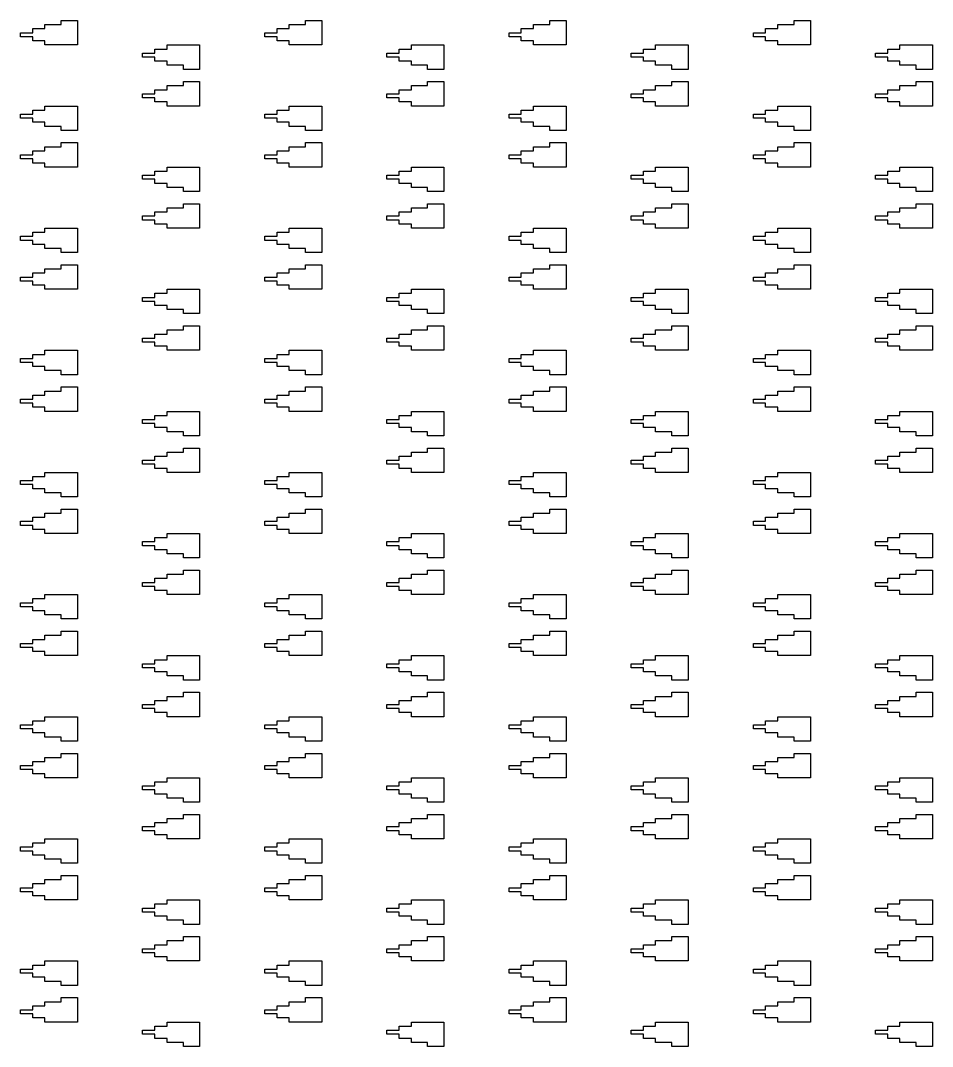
# Model space of a CAD drawing. Extents: x -38350 to 38650, y -35000 to 36000.
# Drawn here: x 70 to 294, y 35495 to 35747 of the extents above; entities that cross this region are included whole.
import ezdxf

# ---------------------------------------------------------------- set-up
doc = ezdxf.new("R2010")
doc.units = 0
doc.header["$MEASUREMENT"] = 0

msp = doc.modelspace()

# ---------------------------------------------------------------- linework, layer by layer
for p, q in [((80, 35746), (80, 35747)), ((80, 35747), (84, 35747)), ((84, 35747), (84, 35741)), ((140, 35746), (140, 35747)), ((140, 35747), (144, 35747)), ((144, 35747), (144, 35741)), ((200, 35746), (200, 35747)), ((200, 35747), (204, 35747)), ((204, 35747), (204, 35741)), ((260, 35746), (260, 35747)), ((260, 35747), (264, 35747)), ((264, 35747), (264, 35741)), ((70, 35743), (70, 35744)), ((70, 35744), (73, 35744)), ((73, 35744), (73, 35745)), ((73, 35745), (76, 35745)), ((76, 35745), (76, 35746)), ((76, 35746), (80, 35746)), ((130, 35743), (130, 35744)), ((130, 35744), (133, 35744)), ((133, 35744), (133, 35745)), ((133, 35745), (136, 35745)), ((136, 35745), (136, 35746)), ((136, 35746), (140, 35746)), ((190, 35743), (190, 35744)), ((190, 35744), (193, 35744)), ((193, 35744), (193, 35745)), ((193, 35745), (196, 35745)), ((196, 35745), (196, 35746)), ((196, 35746), (200, 35746)), ((250, 35743), (250, 35744)), ((250, 35744), (253, 35744)), ((253, 35744), (253, 35745)), ((253, 35745), (256, 35745)), ((256, 35745), (256, 35746)), ((256, 35746), (260, 35746)), ((73, 35743), (70, 35743)), ((73, 35742), (73, 35743)), ((76, 35742), (73, 35742)), ((76, 35741), (76, 35742)), ((133, 35743), (130, 35743)), ((133, 35742), (133, 35743)), ((136, 35742), (133, 35742)), ((136, 35741), (136, 35742)), ((193, 35743), (190, 35743)), ((193, 35742), (193, 35743)), ((196, 35742), (193, 35742)), ((196, 35741), (196, 35742)), ((253, 35743), (250, 35743)), ((253, 35742), (253, 35743)), ((256, 35742), (253, 35742)), ((256, 35741), (256, 35742)), ((84, 35741), (76, 35741)), ((100, 35738), (100, 35739)), ((100, 35739), (103, 35739)), ((103, 35739), (103, 35740)), ((103, 35740), (106, 35740)), ((106, 35740), (106, 35741)), ((106, 35741), (114, 35741)), ((114, 35741), (114, 35735)), ((144, 35741), (136, 35741)), ((160, 35738), (160, 35739)), ((160, 35739), (163, 35739)), ((163, 35739), (163, 35740)), ((163, 35740), (166, 35740)), ((166, 35740), (166, 35741)), ((166, 35741), (174, 35741)), ((174, 35741), (174, 35735)), ((204, 35741), (196, 35741)), ((220, 35738), (220, 35739)), ((220, 35739), (223, 35739)), ((223, 35739), (223, 35740)), ((223, 35740), (226, 35740)), ((226, 35740), (226, 35741)), ((226, 35741), (234, 35741)), ((234, 35741), (234, 35735)), ((264, 35741), (256, 35741)), ((280, 35738), (280, 35739)), ((280, 35739), (283, 35739)), ((283, 35739), (283, 35740)), ((283, 35740), (286, 35740)), ((286, 35740), (286, 35741)), ((286, 35741), (294, 35741)), ((294, 35741), (294, 35735)), ((103, 35738), (100, 35738)), ((103, 35737), (103, 35738)), ((106, 35737), (103, 35737)), ((106, 35736), (106, 35737)), ((163, 35738), (160, 35738)), ((163, 35737), (163, 35738)), ((166, 35737), (163, 35737)), ((166, 35736), (166, 35737)), ((223, 35738), (220, 35738)), ((223, 35737), (223, 35738)), ((226, 35737), (223, 35737)), ((226, 35736), (226, 35737)), ((283, 35738), (280, 35738)), ((283, 35737), (283, 35738)), ((286, 35737), (283, 35737)), ((286, 35736), (286, 35737)), ((110, 35736), (106, 35736)), ((110, 35735), (110, 35736)), ((114, 35735), (110, 35735)), ((170, 35736), (166, 35736)), ((170, 35735), (170, 35736)), ((174, 35735), (170, 35735)), ((230, 35736), (226, 35736)), ((230, 35735), (230, 35736)), ((234, 35735), (230, 35735)), ((290, 35736), (286, 35736)), ((290, 35735), (290, 35736)), ((294, 35735), (290, 35735)), ((110, 35731), (110, 35732)), ((110, 35732), (114, 35732)), ((114, 35732), (114, 35726)), ((170, 35731), (170, 35732)), ((170, 35732), (174, 35732)), ((174, 35732), (174, 35726)), ((230, 35731), (230, 35732)), ((230, 35732), (234, 35732)), ((234, 35732), (234, 35726)), ((290, 35731), (290, 35732)), ((290, 35732), (294, 35732)), ((294, 35732), (294, 35726)), ((100, 35728), (100, 35729)), ((100, 35729), (103, 35729)), ((103, 35729), (103, 35730)), ((103, 35730), (106, 35730)), ((106, 35730), (106, 35731)), ((106, 35731), (110, 35731)), ((160, 35728), (160, 35729)), ((160, 35729), (163, 35729)), ((163, 35729), (163, 35730)), ((163, 35730), (166, 35730)), ((166, 35730), (166, 35731)), ((166, 35731), (170, 35731)), ((220, 35728), (220, 35729)), ((220, 35729), (223, 35729)), ((223, 35729), (223, 35730)), ((223, 35730), (226, 35730)), ((226, 35730), (226, 35731)), ((226, 35731), (230, 35731)), ((280, 35728), (280, 35729)), ((280, 35729), (283, 35729)), ((283, 35729), (283, 35730)), ((283, 35730), (286, 35730)), ((286, 35730), (286, 35731)), ((286, 35731), (290, 35731)), ((103, 35728), (100, 35728)), ((103, 35727), (103, 35728)), ((106, 35727), (103, 35727)), ((106, 35726), (106, 35727)), ((163, 35728), (160, 35728)), ((163, 35727), (163, 35728)), ((166, 35727), (163, 35727)), ((166, 35726), (166, 35727)), ((223, 35728), (220, 35728)), ((223, 35727), (223, 35728)), ((226, 35727), (223, 35727)), ((226, 35726), (226, 35727)), ((283, 35728), (280, 35728)), ((283, 35727), (283, 35728)), ((286, 35727), (283, 35727)), ((286, 35726), (286, 35727)), ((70, 35723), (70, 35724)), ((70, 35724), (73, 35724)), ((73, 35724), (73, 35725)), ((73, 35725), (76, 35725)), ((76, 35725), (76, 35726)), ((76, 35726), (84, 35726)), ((84, 35726), (84, 35720)), ((114, 35726), (106, 35726)), ((130, 35723), (130, 35724)), ((130, 35724), (133, 35724)), ((133, 35724), (133, 35725)), ((133, 35725), (136, 35725)), ((136, 35725), (136, 35726)), ((136, 35726), (144, 35726)), ((144, 35726), (144, 35720)), ((174, 35726), (166, 35726)), ((190, 35723), (190, 35724)), ((190, 35724), (193, 35724)), ((193, 35724), (193, 35725)), ((193, 35725), (196, 35725)), ((196, 35725), (196, 35726)), ((196, 35726), (204, 35726)), ((204, 35726), (204, 35720)), ((234, 35726), (226, 35726)), ((250, 35723), (250, 35724)), ((250, 35724), (253, 35724)), ((253, 35724), (253, 35725)), ((253, 35725), (256, 35725)), ((256, 35725), (256, 35726)), ((256, 35726), (264, 35726)), ((264, 35726), (264, 35720)), ((294, 35726), (286, 35726)), ((73, 35723), (70, 35723)), ((73, 35722), (73, 35723)), ((76, 35722), (73, 35722)), ((76, 35721), (76, 35722)), ((80, 35721), (76, 35721)), ((80, 35720), (80, 35721)), ((133, 35723), (130, 35723)), ((133, 35722), (133, 35723)), ((136, 35722), (133, 35722)), ((136, 35721), (136, 35722)), ((140, 35721), (136, 35721)), ((140, 35720), (140, 35721)), ((193, 35723), (190, 35723)), ((193, 35722), (193, 35723)), ((196, 35722), (193, 35722)), ((196, 35721), (196, 35722)), ((200, 35721), (196, 35721)), ((200, 35720), (200, 35721)), ((253, 35723), (250, 35723)), ((253, 35722), (253, 35723)), ((256, 35722), (253, 35722)), ((256, 35721), (256, 35722)), ((260, 35721), (256, 35721)), ((260, 35720), (260, 35721)), ((84, 35720), (80, 35720)), ((144, 35720), (140, 35720)), ((204, 35720), (200, 35720)), ((264, 35720), (260, 35720)), ((76, 35715), (76, 35716)), ((76, 35716), (80, 35716)), ((80, 35716), (80, 35717)), ((80, 35717), (84, 35717)), ((84, 35717), (84, 35711)), ((136, 35715), (136, 35716)), ((136, 35716), (140, 35716)), ((140, 35716), (140, 35717)), ((140, 35717), (144, 35717)), ((144, 35717), (144, 35711)), ((196, 35715), (196, 35716)), ((196, 35716), (200, 35716)), ((200, 35716), (200, 35717)), ((200, 35717), (204, 35717)), ((204, 35717), (204, 35711)), ((256, 35715), (256, 35716)), ((256, 35716), (260, 35716)), ((260, 35716), (260, 35717)), ((260, 35717), (264, 35717)), ((264, 35717), (264, 35711)), ((70, 35713), (70, 35714)), ((70, 35714), (73, 35714)), ((73, 35714), (73, 35715)), ((73, 35715), (76, 35715)), ((130, 35713), (130, 35714)), ((130, 35714), (133, 35714)), ((133, 35714), (133, 35715)), ((133, 35715), (136, 35715)), ((190, 35713), (190, 35714)), ((190, 35714), (193, 35714)), ((193, 35714), (193, 35715)), ((193, 35715), (196, 35715)), ((250, 35713), (250, 35714)), ((250, 35714), (253, 35714)), ((253, 35714), (253, 35715)), ((253, 35715), (256, 35715)), ((73, 35713), (70, 35713)), ((73, 35712), (73, 35713)), ((76, 35712), (73, 35712)), ((76, 35711), (76, 35712)), ((84, 35711), (76, 35711)), ((106, 35710), (106, 35711)), ((106, 35711), (114, 35711)), ((114, 35711), (114, 35705)), ((133, 35713), (130, 35713)), ((133, 35712), (133, 35713)), ((136, 35712), (133, 35712)), ((136, 35711), (136, 35712)), ((144, 35711), (136, 35711)), ((166, 35710), (166, 35711)), ((166, 35711), (174, 35711)), ((174, 35711), (174, 35705)), ((193, 35713), (190, 35713)), ((193, 35712), (193, 35713)), ((196, 35712), (193, 35712)), ((196, 35711), (196, 35712)), ((204, 35711), (196, 35711)), ((226, 35710), (226, 35711)), ((226, 35711), (234, 35711)), ((234, 35711), (234, 35705)), ((253, 35713), (250, 35713)), ((253, 35712), (253, 35713)), ((256, 35712), (253, 35712)), ((256, 35711), (256, 35712)), ((264, 35711), (256, 35711)), ((286, 35710), (286, 35711)), ((286, 35711), (294, 35711)), ((294, 35711), (294, 35705)), ((100, 35708), (100, 35709)), ((100, 35709), (103, 35709)), ((103, 35709), (103, 35710)), ((103, 35710), (106, 35710)), ((160, 35708), (160, 35709)), ((160, 35709), (163, 35709)), ((163, 35709), (163, 35710)), ((163, 35710), (166, 35710)), ((220, 35708), (220, 35709)), ((220, 35709), (223, 35709)), ((223, 35709), (223, 35710)), ((223, 35710), (226, 35710)), ((280, 35708), (280, 35709)), ((280, 35709), (283, 35709)), ((283, 35709), (283, 35710)), ((283, 35710), (286, 35710)), ((103, 35708), (100, 35708)), ((103, 35707), (103, 35708)), ((106, 35707), (103, 35707)), ((106, 35706), (106, 35707)), ((110, 35706), (106, 35706)), ((110, 35705), (110, 35706)), ((163, 35708), (160, 35708)), ((163, 35707), (163, 35708)), ((166, 35707), (163, 35707)), ((166, 35706), (166, 35707)), ((170, 35706), (166, 35706)), ((170, 35705), (170, 35706)), ((223, 35708), (220, 35708)), ((223, 35707), (223, 35708)), ((226, 35707), (223, 35707)), ((226, 35706), (226, 35707)), ((230, 35706), (226, 35706)), ((230, 35705), (230, 35706)), ((283, 35708), (280, 35708)), ((283, 35707), (283, 35708)), ((286, 35707), (283, 35707)), ((286, 35706), (286, 35707)), ((290, 35706), (286, 35706)), ((290, 35705), (290, 35706)), ((114, 35705), (110, 35705)), ((174, 35705), (170, 35705)), ((234, 35705), (230, 35705)), ((294, 35705), (290, 35705)), ((106, 35700), (106, 35701)), ((106, 35701), (110, 35701)), ((110, 35701), (110, 35702)), ((110, 35702), (114, 35702)), ((114, 35702), (114, 35696)), ((166, 35700), (166, 35701)), ((166, 35701), (170, 35701)), ((170, 35701), (170, 35702)), ((170, 35702), (174, 35702)), ((174, 35702), (174, 35696)), ((226, 35700), (226, 35701)), ((226, 35701), (230, 35701)), ((230, 35701), (230, 35702)), ((230, 35702), (234, 35702)), ((234, 35702), (234, 35696)), ((286, 35700), (286, 35701)), ((286, 35701), (290, 35701)), ((290, 35701), (290, 35702)), ((290, 35702), (294, 35702)), ((294, 35702), (294, 35696)), ((100, 35698), (100, 35699)), ((100, 35699), (103, 35699)), ((103, 35699), (103, 35700)), ((103, 35700), (106, 35700)), ((160, 35698), (160, 35699)), ((160, 35699), (163, 35699)), ((163, 35699), (163, 35700)), ((163, 35700), (166, 35700)), ((220, 35698), (220, 35699)), ((220, 35699), (223, 35699)), ((223, 35699), (223, 35700)), ((223, 35700), (226, 35700)), ((280, 35698), (280, 35699)), ((280, 35699), (283, 35699)), ((283, 35699), (283, 35700)), ((283, 35700), (286, 35700)), ((76, 35695), (76, 35696)), ((76, 35696), (84, 35696)), ((84, 35696), (84, 35690)), ((103, 35698), (100, 35698)), ((103, 35697), (103, 35698)), ((106, 35697), (103, 35697)), ((106, 35696), (106, 35697)), ((114, 35696), (106, 35696)), ((136, 35695), (136, 35696)), ((136, 35696), (144, 35696)), ((144, 35696), (144, 35690)), ((163, 35698), (160, 35698)), ((163, 35697), (163, 35698)), ((166, 35697), (163, 35697)), ((166, 35696), (166, 35697)), ((174, 35696), (166, 35696)), ((196, 35695), (196, 35696)), ((196, 35696), (204, 35696)), ((204, 35696), (204, 35690)), ((223, 35698), (220, 35698)), ((223, 35697), (223, 35698)), ((226, 35697), (223, 35697)), ((226, 35696), (226, 35697)), ((234, 35696), (226, 35696)), ((256, 35695), (256, 35696)), ((256, 35696), (264, 35696)), ((264, 35696), (264, 35690)), ((283, 35698), (280, 35698)), ((283, 35697), (283, 35698)), ((286, 35697), (283, 35697)), ((286, 35696), (286, 35697)), ((294, 35696), (286, 35696)), ((70, 35693), (70, 35694)), ((70, 35694), (73, 35694)), ((73, 35694), (73, 35695)), ((73, 35695), (76, 35695)), ((130, 35693), (130, 35694)), ((130, 35694), (133, 35694)), ((133, 35694), (133, 35695)), ((133, 35695), (136, 35695)), ((190, 35693), (190, 35694)), ((190, 35694), (193, 35694)), ((193, 35694), (193, 35695)), ((193, 35695), (196, 35695)), ((250, 35693), (250, 35694)), ((250, 35694), (253, 35694)), ((253, 35694), (253, 35695)), ((253, 35695), (256, 35695)), ((73, 35693), (70, 35693)), ((73, 35692), (73, 35693)), ((76, 35692), (73, 35692)), ((76, 35691), (76, 35692)), ((80, 35691), (76, 35691)), ((80, 35690), (80, 35691)), ((133, 35693), (130, 35693)), ((133, 35692), (133, 35693)), ((136, 35692), (133, 35692)), ((136, 35691), (136, 35692)), ((140, 35691), (136, 35691)), ((140, 35690), (140, 35691)), ((193, 35693), (190, 35693)), ((193, 35692), (193, 35693)), ((196, 35692), (193, 35692)), ((196, 35691), (196, 35692)), ((200, 35691), (196, 35691)), ((200, 35690), (200, 35691)), ((253, 35693), (250, 35693)), ((253, 35692), (253, 35693)), ((256, 35692), (253, 35692)), ((256, 35691), (256, 35692)), ((260, 35691), (256, 35691)), ((260, 35690), (260, 35691)), ((84, 35690), (80, 35690)), ((144, 35690), (140, 35690)), ((204, 35690), (200, 35690)), ((264, 35690), (260, 35690)), ((76, 35685), (76, 35686)), ((76, 35686), (80, 35686)), ((80, 35686), (80, 35687)), ((80, 35687), (84, 35687)), ((84, 35687), (84, 35681)), ((136, 35685), (136, 35686)), ((136, 35686), (140, 35686)), ((140, 35686), (140, 35687)), ((140, 35687), (144, 35687)), ((144, 35687), (144, 35681)), ((196, 35685), (196, 35686)), ((196, 35686), (200, 35686)), ((200, 35686), (200, 35687)), ((200, 35687), (204, 35687)), ((204, 35687), (204, 35681)), ((256, 35685), (256, 35686)), ((256, 35686), (260, 35686)), ((260, 35686), (260, 35687)), ((260, 35687), (264, 35687)), ((264, 35687), (264, 35681)), ((70, 35683), (70, 35684)), ((70, 35684), (73, 35684)), ((73, 35684), (73, 35685)), ((73, 35685), (76, 35685)), ((130, 35683), (130, 35684)), ((130, 35684), (133, 35684)), ((133, 35684), (133, 35685)), ((133, 35685), (136, 35685)), ((190, 35683), (190, 35684)), ((190, 35684), (193, 35684)), ((193, 35684), (193, 35685)), ((193, 35685), (196, 35685)), ((250, 35683), (250, 35684)), ((250, 35684), (253, 35684)), ((253, 35684), (253, 35685)), ((253, 35685), (256, 35685)), ((73, 35683), (70, 35683)), ((73, 35682), (73, 35683)), ((76, 35682), (73, 35682)), ((76, 35681), (76, 35682)), ((84, 35681), (76, 35681)), ((106, 35680), (106, 35681)), ((106, 35681), (114, 35681)), ((114, 35681), (114, 35675)), ((133, 35683), (130, 35683)), ((133, 35682), (133, 35683)), ((136, 35682), (133, 35682)), ((136, 35681), (136, 35682)), ((144, 35681), (136, 35681)), ((166, 35680), (166, 35681)), ((166, 35681), (174, 35681)), ((174, 35681), (174, 35675)), ((193, 35683), (190, 35683)), ((193, 35682), (193, 35683)), ((196, 35682), (193, 35682)), ((196, 35681), (196, 35682)), ((204, 35681), (196, 35681)), ((226, 35680), (226, 35681)), ((226, 35681), (234, 35681)), ((234, 35681), (234, 35675)), ((253, 35683), (250, 35683)), ((253, 35682), (253, 35683)), ((256, 35682), (253, 35682)), ((256, 35681), (256, 35682)), ((264, 35681), (256, 35681)), ((286, 35680), (286, 35681)), ((286, 35681), (294, 35681)), ((294, 35681), (294, 35675)), ((100, 35678), (100, 35679)), ((100, 35679), (103, 35679)), ((103, 35679), (103, 35680)), ((103, 35680), (106, 35680)), ((160, 35678), (160, 35679)), ((160, 35679), (163, 35679)), ((163, 35679), (163, 35680)), ((163, 35680), (166, 35680)), ((220, 35678), (220, 35679)), ((220, 35679), (223, 35679)), ((223, 35679), (223, 35680)), ((223, 35680), (226, 35680)), ((280, 35678), (280, 35679)), ((280, 35679), (283, 35679)), ((283, 35679), (283, 35680)), ((283, 35680), (286, 35680)), ((103, 35678), (100, 35678)), ((103, 35677), (103, 35678)), ((106, 35677), (103, 35677)), ((106, 35676), (106, 35677)), ((110, 35676), (106, 35676)), ((110, 35675), (110, 35676)), ((163, 35678), (160, 35678)), ((163, 35677), (163, 35678)), ((166, 35677), (163, 35677)), ((166, 35676), (166, 35677)), ((170, 35676), (166, 35676)), ((170, 35675), (170, 35676)), ((223, 35678), (220, 35678)), ((223, 35677), (223, 35678)), ((226, 35677), (223, 35677)), ((226, 35676), (226, 35677)), ((230, 35676), (226, 35676)), ((230, 35675), (230, 35676)), ((283, 35678), (280, 35678)), ((283, 35677), (283, 35678)), ((286, 35677), (283, 35677)), ((286, 35676), (286, 35677)), ((290, 35676), (286, 35676)), ((290, 35675), (290, 35676)), ((114, 35675), (110, 35675)), ((174, 35675), (170, 35675)), ((234, 35675), (230, 35675)), ((294, 35675), (290, 35675)), ((106, 35670), (106, 35671)), ((106, 35671), (110, 35671)), ((110, 35671), (110, 35672)), ((110, 35672), (114, 35672)), ((114, 35672), (114, 35666)), ((166, 35670), (166, 35671)), ((166, 35671), (170, 35671)), ((170, 35671), (170, 35672)), ((170, 35672), (174, 35672)), ((174, 35672), (174, 35666)), ((226, 35670), (226, 35671)), ((226, 35671), (230, 35671)), ((230, 35671), (230, 35672)), ((230, 35672), (234, 35672)), ((234, 35672), (234, 35666)), ((286, 35670), (286, 35671)), ((286, 35671), (290, 35671)), ((290, 35671), (290, 35672)), ((290, 35672), (294, 35672)), ((294, 35672), (294, 35666)), ((100, 35668), (100, 35669)), ((100, 35669), (103, 35669)), ((103, 35669), (103, 35670)), ((103, 35670), (106, 35670)), ((160, 35668), (160, 35669)), ((160, 35669), (163, 35669)), ((163, 35669), (163, 35670)), ((163, 35670), (166, 35670)), ((220, 35668), (220, 35669)), ((220, 35669), (223, 35669)), ((223, 35669), (223, 35670)), ((223, 35670), (226, 35670)), ((280, 35668), (280, 35669)), ((280, 35669), (283, 35669)), ((283, 35669), (283, 35670)), ((283, 35670), (286, 35670)), ((76, 35665), (76, 35666)), ((76, 35666), (84, 35666)), ((84, 35666), (84, 35660)), ((103, 35668), (100, 35668)), ((103, 35667), (103, 35668)), ((106, 35667), (103, 35667)), ((106, 35666), (106, 35667)), ((114, 35666), (106, 35666)), ((136, 35665), (136, 35666)), ((136, 35666), (144, 35666)), ((144, 35666), (144, 35660)), ((163, 35668), (160, 35668)), ((163, 35667), (163, 35668)), ((166, 35667), (163, 35667)), ((166, 35666), (166, 35667)), ((174, 35666), (166, 35666)), ((196, 35665), (196, 35666)), ((196, 35666), (204, 35666)), ((204, 35666), (204, 35660)), ((223, 35668), (220, 35668)), ((223, 35667), (223, 35668)), ((226, 35667), (223, 35667)), ((226, 35666), (226, 35667)), ((234, 35666), (226, 35666)), ((256, 35665), (256, 35666)), ((256, 35666), (264, 35666)), ((264, 35666), (264, 35660)), ((283, 35668), (280, 35668)), ((283, 35667), (283, 35668)), ((286, 35667), (283, 35667)), ((286, 35666), (286, 35667)), ((294, 35666), (286, 35666)), ((70, 35663), (70, 35664)), ((70, 35664), (73, 35664)), ((73, 35664), (73, 35665)), ((73, 35665), (76, 35665)), ((130, 35663), (130, 35664)), ((130, 35664), (133, 35664)), ((133, 35664), (133, 35665)), ((133, 35665), (136, 35665)), ((190, 35663), (190, 35664)), ((190, 35664), (193, 35664)), ((193, 35664), (193, 35665)), ((193, 35665), (196, 35665)), ((250, 35663), (250, 35664)), ((250, 35664), (253, 35664)), ((253, 35664), (253, 35665)), ((253, 35665), (256, 35665)), ((73, 35663), (70, 35663)), ((73, 35662), (73, 35663)), ((76, 35662), (73, 35662)), ((76, 35661), (76, 35662)), ((80, 35661), (76, 35661)), ((80, 35660), (80, 35661)), ((133, 35663), (130, 35663)), ((133, 35662), (133, 35663)), ((136, 35662), (133, 35662)), ((136, 35661), (136, 35662)), ((140, 35661), (136, 35661)), ((140, 35660), (140, 35661)), ((193, 35663), (190, 35663)), ((193, 35662), (193, 35663)), ((196, 35662), (193, 35662)), ((196, 35661), (196, 35662)), ((200, 35661), (196, 35661)), ((200, 35660), (200, 35661)), ((253, 35663), (250, 35663)), ((253, 35662), (253, 35663)), ((256, 35662), (253, 35662)), ((256, 35661), (256, 35662)), ((260, 35661), (256, 35661)), ((260, 35660), (260, 35661)), ((84, 35660), (80, 35660)), ((144, 35660), (140, 35660)), ((204, 35660), (200, 35660)), ((264, 35660), (260, 35660)), ((76, 35655), (76, 35656)), ((76, 35656), (80, 35656)), ((80, 35656), (80, 35657)), ((80, 35657), (84, 35657)), ((84, 35657), (84, 35651)), ((136, 35655), (136, 35656)), ((136, 35656), (140, 35656)), ((140, 35656), (140, 35657)), ((140, 35657), (144, 35657)), ((144, 35657), (144, 35651)), ((196, 35655), (196, 35656)), ((196, 35656), (200, 35656)), ((200, 35656), (200, 35657)), ((200, 35657), (204, 35657)), ((204, 35657), (204, 35651)), ((256, 35655), (256, 35656)), ((256, 35656), (260, 35656)), ((260, 35656), (260, 35657)), ((260, 35657), (264, 35657)), ((264, 35657), (264, 35651)), ((70, 35653), (70, 35654)), ((70, 35654), (73, 35654)), ((73, 35653), (70, 35653)), ((73, 35654), (73, 35655)), ((73, 35655), (76, 35655)), ((73, 35652), (73, 35653)), ((130, 35653), (130, 35654)), ((130, 35654), (133, 35654)), ((133, 35653), (130, 35653)), ((133, 35654), (133, 35655)), ((133, 35655), (136, 35655)), ((133, 35652), (133, 35653)), ((190, 35653), (190, 35654)), ((190, 35654), (193, 35654)), ((193, 35653), (190, 35653)), ((193, 35654), (193, 35655)), ((193, 35655), (196, 35655)), ((193, 35652), (193, 35653)), ((250, 35653), (250, 35654)), ((250, 35654), (253, 35654)), ((253, 35653), (250, 35653)), ((253, 35654), (253, 35655)), ((253, 35655), (256, 35655)), ((253, 35652), (253, 35653)), ((76, 35652), (73, 35652)), ((76, 35651), (76, 35652)), ((84, 35651), (76, 35651)), ((106, 35650), (106, 35651)), ((106, 35651), (114, 35651)), ((114, 35651), (114, 35645)), ((136, 35652), (133, 35652)), ((136, 35651), (136, 35652)), ((144, 35651), (136, 35651)), ((166, 35650), (166, 35651)), ((166, 35651), (174, 35651)), ((174, 35651), (174, 35645)), ((196, 35652), (193, 35652)), ((196, 35651), (196, 35652)), ((204, 35651), (196, 35651)), ((226, 35650), (226, 35651)), ((226, 35651), (234, 35651)), ((234, 35651), (234, 35645)), ((256, 35652), (253, 35652)), ((256, 35651), (256, 35652)), ((264, 35651), (256, 35651)), ((286, 35650), (286, 35651)), ((286, 35651), (294, 35651)), ((294, 35651), (294, 35645)), ((100, 35648), (100, 35649)), ((100, 35649), (103, 35649)), ((103, 35648), (100, 35648)), ((103, 35649), (103, 35650)), ((103, 35650), (106, 35650)), ((103, 35647), (103, 35648)), ((160, 35648), (160, 35649)), ((160, 35649), (163, 35649)), ((163, 35648), (160, 35648)), ((163, 35649), (163, 35650)), ((163, 35650), (166, 35650)), ((163, 35647), (163, 35648)), ((220, 35648), (220, 35649)), ((220, 35649), (223, 35649)), ((223, 35648), (220, 35648)), ((223, 35649), (223, 35650)), ((223, 35650), (226, 35650)), ((223, 35647), (223, 35648)), ((280, 35648), (280, 35649)), ((280, 35649), (283, 35649)), ((283, 35648), (280, 35648)), ((283, 35649), (283, 35650)), ((283, 35650), (286, 35650)), ((283, 35647), (283, 35648)), ((106, 35647), (103, 35647)), ((106, 35646), (106, 35647)), ((110, 35646), (106, 35646)), ((110, 35645), (110, 35646)), ((166, 35647), (163, 35647)), ((166, 35646), (166, 35647)), ((170, 35646), (166, 35646)), ((170, 35645), (170, 35646)), ((226, 35647), (223, 35647)), ((226, 35646), (226, 35647)), ((230, 35646), (226, 35646)), ((230, 35645), (230, 35646)), ((286, 35647), (283, 35647)), ((286, 35646), (286, 35647)), ((290, 35646), (286, 35646)), ((290, 35645), (290, 35646)), ((114, 35645), (110, 35645)), ((174, 35645), (170, 35645)), ((234, 35645), (230, 35645)), ((294, 35645), (290, 35645)), ((106, 35640), (106, 35641)), ((106, 35641), (110, 35641)), ((110, 35641), (110, 35642)), ((110, 35642), (114, 35642)), ((114, 35642), (114, 35636)), ((166, 35640), (166, 35641)), ((166, 35641), (170, 35641)), ((170, 35641), (170, 35642)), ((170, 35642), (174, 35642)), ((174, 35642), (174, 35636)), ((226, 35640), (226, 35641)), ((226, 35641), (230, 35641)), ((230, 35641), (230, 35642)), ((230, 35642), (234, 35642)), ((234, 35642), (234, 35636)), ((286, 35640), (286, 35641)), ((286, 35641), (290, 35641)), ((290, 35641), (290, 35642)), ((290, 35642), (294, 35642)), ((294, 35642), (294, 35636)), ((100, 35638), (100, 35639)), ((100, 35639), (103, 35639)), ((103, 35638), (100, 35638)), ((103, 35639), (103, 35640)), ((103, 35640), (106, 35640)), ((103, 35637), (103, 35638)), ((160, 35638), (160, 35639)), ((160, 35639), (163, 35639)), ((163, 35638), (160, 35638)), ((163, 35639), (163, 35640)), ((163, 35640), (166, 35640)), ((163, 35637), (163, 35638)), ((220, 35638), (220, 35639)), ((220, 35639), (223, 35639)), ((223, 35638), (220, 35638)), ((223, 35639), (223, 35640)), ((223, 35640), (226, 35640)), ((223, 35637), (223, 35638)), ((280, 35638), (280, 35639)), ((280, 35639), (283, 35639)), ((283, 35638), (280, 35638)), ((283, 35639), (283, 35640)), ((283, 35640), (286, 35640)), ((283, 35637), (283, 35638)), ((76, 35635), (76, 35636)), ((76, 35636), (84, 35636)), ((84, 35636), (84, 35630)), ((106, 35637), (103, 35637)), ((106, 35636), (106, 35637)), ((114, 35636), (106, 35636)), ((136, 35635), (136, 35636)), ((136, 35636), (144, 35636)), ((144, 35636), (144, 35630)), ((166, 35637), (163, 35637)), ((166, 35636), (166, 35637)), ((174, 35636), (166, 35636)), ((196, 35635), (196, 35636)), ((196, 35636), (204, 35636)), ((204, 35636), (204, 35630)), ((226, 35637), (223, 35637)), ((226, 35636), (226, 35637)), ((234, 35636), (226, 35636)), ((256, 35635), (256, 35636)), ((256, 35636), (264, 35636)), ((264, 35636), (264, 35630)), ((286, 35637), (283, 35637)), ((286, 35636), (286, 35637)), ((294, 35636), (286, 35636)), ((70, 35633), (70, 35634)), ((70, 35634), (73, 35634)), ((73, 35633), (70, 35633)), ((73, 35634), (73, 35635)), ((73, 35635), (76, 35635)), ((73, 35632), (73, 35633)), ((130, 35633), (130, 35634)), ((130, 35634), (133, 35634)), ((133, 35633), (130, 35633)), ((133, 35634), (133, 35635)), ((133, 35635), (136, 35635)), ((133, 35632), (133, 35633)), ((190, 35633), (190, 35634)), ((190, 35634), (193, 35634)), ((193, 35633), (190, 35633)), ((193, 35634), (193, 35635)), ((193, 35635), (196, 35635)), ((193, 35632), (193, 35633)), ((250, 35633), (250, 35634)), ((250, 35634), (253, 35634)), ((253, 35633), (250, 35633)), ((253, 35634), (253, 35635)), ((253, 35635), (256, 35635)), ((253, 35632), (253, 35633)), ((76, 35632), (73, 35632)), ((76, 35631), (76, 35632)), ((80, 35631), (76, 35631)), ((80, 35630), (80, 35631)), ((136, 35632), (133, 35632)), ((136, 35631), (136, 35632)), ((140, 35631), (136, 35631)), ((140, 35630), (140, 35631)), ((196, 35632), (193, 35632)), ((196, 35631), (196, 35632)), ((200, 35631), (196, 35631)), ((200, 35630), (200, 35631)), ((256, 35632), (253, 35632)), ((256, 35631), (256, 35632)), ((260, 35631), (256, 35631)), ((260, 35630), (260, 35631)), ((84, 35630), (80, 35630)), ((144, 35630), (140, 35630)), ((204, 35630), (200, 35630)), ((264, 35630), (260, 35630)), ((76, 35625), (76, 35626)), ((76, 35626), (80, 35626)), ((80, 35626), (80, 35627)), ((80, 35627), (84, 35627)), ((84, 35627), (84, 35621)), ((136, 35625), (136, 35626)), ((136, 35626), (140, 35626)), ((140, 35626), (140, 35627)), ((140, 35627), (144, 35627)), ((144, 35627), (144, 35621)), ((196, 35625), (196, 35626)), ((196, 35626), (200, 35626)), ((200, 35626), (200, 35627)), ((200, 35627), (204, 35627)), ((204, 35627), (204, 35621)), ((256, 35625), (256, 35626)), ((256, 35626), (260, 35626)), ((260, 35626), (260, 35627)), ((260, 35627), (264, 35627)), ((264, 35627), (264, 35621)), ((70, 35623), (70, 35624)), ((70, 35624), (73, 35624)), ((73, 35623), (70, 35623)), ((73, 35624), (73, 35625)), ((73, 35625), (76, 35625)), ((73, 35622), (73, 35623)), ((130, 35623), (130, 35624)), ((130, 35624), (133, 35624)), ((133, 35623), (130, 35623)), ((133, 35624), (133, 35625)), ((133, 35625), (136, 35625)), ((133, 35622), (133, 35623)), ((190, 35623), (190, 35624)), ((190, 35624), (193, 35624)), ((193, 35623), (190, 35623)), ((193, 35624), (193, 35625)), ((193, 35625), (196, 35625)), ((193, 35622), (193, 35623)), ((250, 35623), (250, 35624)), ((250, 35624), (253, 35624)), ((253, 35623), (250, 35623)), ((253, 35624), (253, 35625)), ((253, 35625), (256, 35625)), ((253, 35622), (253, 35623)), ((76, 35622), (73, 35622)), ((76, 35621), (76, 35622)), ((84, 35621), (76, 35621)), ((106, 35620), (106, 35621)), ((106, 35621), (114, 35621)), ((114, 35621), (114, 35615)), ((136, 35622), (133, 35622)), ((136, 35621), (136, 35622)), ((144, 35621), (136, 35621)), ((166, 35620), (166, 35621)), ((166, 35621), (174, 35621)), ((174, 35621), (174, 35615)), ((196, 35622), (193, 35622)), ((196, 35621), (196, 35622)), ((204, 35621), (196, 35621)), ((226, 35620), (226, 35621)), ((226, 35621), (234, 35621)), ((234, 35621), (234, 35615)), ((256, 35622), (253, 35622)), ((256, 35621), (256, 35622)), ((264, 35621), (256, 35621)), ((286, 35620), (286, 35621)), ((286, 35621), (294, 35621)), ((294, 35621), (294, 35615)), ((100, 35618), (100, 35619)), ((100, 35619), (103, 35619)), ((103, 35618), (100, 35618)), ((103, 35619), (103, 35620)), ((103, 35620), (106, 35620)), ((103, 35617), (103, 35618)), ((160, 35618), (160, 35619)), ((160, 35619), (163, 35619)), ((163, 35618), (160, 35618)), ((163, 35619), (163, 35620)), ((163, 35620), (166, 35620)), ((163, 35617), (163, 35618)), ((220, 35618), (220, 35619)), ((220, 35619), (223, 35619)), ((223, 35618), (220, 35618)), ((223, 35619), (223, 35620)), ((223, 35620), (226, 35620)), ((223, 35617), (223, 35618)), ((280, 35618), (280, 35619)), ((280, 35619), (283, 35619)), ((283, 35618), (280, 35618)), ((283, 35619), (283, 35620)), ((283, 35620), (286, 35620)), ((283, 35617), (283, 35618)), ((106, 35617), (103, 35617)), ((106, 35616), (106, 35617)), ((110, 35616), (106, 35616)), ((110, 35615), (110, 35616)), ((166, 35617), (163, 35617)), ((166, 35616), (166, 35617)), ((170, 35616), (166, 35616)), ((170, 35615), (170, 35616)), ((226, 35617), (223, 35617)), ((226, 35616), (226, 35617)), ((230, 35616), (226, 35616)), ((230, 35615), (230, 35616)), ((286, 35617), (283, 35617)), ((286, 35616), (286, 35617)), ((290, 35616), (286, 35616)), ((290, 35615), (290, 35616)), ((114, 35615), (110, 35615)), ((174, 35615), (170, 35615)), ((234, 35615), (230, 35615)), ((294, 35615), (290, 35615)), ((106, 35610), (106, 35611)), ((106, 35611), (110, 35611)), ((110, 35611), (110, 35612)), ((110, 35612), (114, 35612)), ((114, 35612), (114, 35606)), ((166, 35610), (166, 35611)), ((166, 35611), (170, 35611)), ((170, 35611), (170, 35612)), ((170, 35612), (174, 35612)), ((174, 35612), (174, 35606)), ((226, 35610), (226, 35611)), ((226, 35611), (230, 35611)), ((230, 35611), (230, 35612)), ((230, 35612), (234, 35612)), ((234, 35612), (234, 35606)), ((286, 35610), (286, 35611)), ((286, 35611), (290, 35611)), ((290, 35611), (290, 35612)), ((290, 35612), (294, 35612)), ((294, 35612), (294, 35606)), ((100, 35608), (100, 35609)), ((100, 35609), (103, 35609)), ((103, 35608), (100, 35608)), ((103, 35609), (103, 35610)), ((103, 35610), (106, 35610)), ((103, 35607), (103, 35608)), ((160, 35608), (160, 35609)), ((160, 35609), (163, 35609)), ((163, 35608), (160, 35608)), ((163, 35609), (163, 35610)), ((163, 35610), (166, 35610)), ((163, 35607), (163, 35608)), ((220, 35608), (220, 35609)), ((220, 35609), (223, 35609)), ((223, 35608), (220, 35608)), ((223, 35609), (223, 35610)), ((223, 35610), (226, 35610)), ((223, 35607), (223, 35608)), ((280, 35608), (280, 35609)), ((280, 35609), (283, 35609)), ((283, 35608), (280, 35608)), ((283, 35609), (283, 35610)), ((283, 35610), (286, 35610)), ((283, 35607), (283, 35608)), ((76, 35605), (76, 35606)), ((76, 35606), (84, 35606)), ((84, 35606), (84, 35600)), ((106, 35607), (103, 35607)), ((106, 35606), (106, 35607)), ((114, 35606), (106, 35606)), ((136, 35605), (136, 35606)), ((136, 35606), (144, 35606)), ((144, 35606), (144, 35600)), ((166, 35607), (163, 35607)), ((166, 35606), (166, 35607)), ((174, 35606), (166, 35606)), ((196, 35605), (196, 35606)), ((196, 35606), (204, 35606)), ((204, 35606), (204, 35600)), ((226, 35607), (223, 35607)), ((226, 35606), (226, 35607)), ((234, 35606), (226, 35606)), ((256, 35605), (256, 35606)), ((256, 35606), (264, 35606)), ((264, 35606), (264, 35600)), ((286, 35607), (283, 35607)), ((286, 35606), (286, 35607)), ((294, 35606), (286, 35606)), ((70, 35603), (70, 35604)), ((70, 35604), (73, 35604)), ((73, 35603), (70, 35603)), ((73, 35604), (73, 35605)), ((73, 35605), (76, 35605)), ((73, 35602), (73, 35603)), ((130, 35603), (130, 35604)), ((130, 35604), (133, 35604)), ((133, 35603), (130, 35603)), ((133, 35604), (133, 35605)), ((133, 35605), (136, 35605)), ((133, 35602), (133, 35603)), ((190, 35603), (190, 35604)), ((190, 35604), (193, 35604)), ((193, 35603), (190, 35603)), ((193, 35604), (193, 35605)), ((193, 35605), (196, 35605)), ((193, 35602), (193, 35603)), ((250, 35603), (250, 35604)), ((250, 35604), (253, 35604)), ((253, 35603), (250, 35603)), ((253, 35604), (253, 35605)), ((253, 35605), (256, 35605)), ((253, 35602), (253, 35603)), ((76, 35602), (73, 35602)), ((76, 35601), (76, 35602)), ((80, 35601), (76, 35601)), ((80, 35600), (80, 35601)), ((136, 35602), (133, 35602)), ((136, 35601), (136, 35602)), ((140, 35601), (136, 35601)), ((140, 35600), (140, 35601)), ((196, 35602), (193, 35602)), ((196, 35601), (196, 35602)), ((200, 35601), (196, 35601)), ((200, 35600), (200, 35601)), ((256, 35602), (253, 35602)), ((256, 35601), (256, 35602)), ((260, 35601), (256, 35601)), ((260, 35600), (260, 35601)), ((84, 35600), (80, 35600)), ((144, 35600), (140, 35600)), ((204, 35600), (200, 35600)), ((264, 35600), (260, 35600)), ((73, 35594), (73, 35595)), ((73, 35595), (76, 35595)), ((76, 35595), (76, 35596)), ((76, 35596), (80, 35596)), ((80, 35596), (80, 35597)), ((80, 35597), (84, 35597)), ((84, 35597), (84, 35591)), ((133, 35594), (133, 35595)), ((133, 35595), (136, 35595)), ((136, 35595), (136, 35596)), ((136, 35596), (140, 35596)), ((140, 35596), (140, 35597)), ((140, 35597), (144, 35597)), ((144, 35597), (144, 35591)), ((193, 35594), (193, 35595)), ((193, 35595), (196, 35595)), ((196, 35595), (196, 35596)), ((196, 35596), (200, 35596)), ((200, 35596), (200, 35597)), ((200, 35597), (204, 35597)), ((204, 35597), (204, 35591)), ((253, 35594), (253, 35595)), ((253, 35595), (256, 35595)), ((256, 35595), (256, 35596)), ((256, 35596), (260, 35596)), ((260, 35596), (260, 35597)), ((260, 35597), (264, 35597)), ((264, 35597), (264, 35591)), ((70, 35593), (70, 35594)), ((70, 35594), (73, 35594)), ((73, 35593), (70, 35593)), ((73, 35592), (73, 35593)), ((130, 35593), (130, 35594)), ((130, 35594), (133, 35594)), ((133, 35593), (130, 35593)), ((133, 35592), (133, 35593)), ((190, 35593), (190, 35594)), ((190, 35594), (193, 35594)), ((193, 35593), (190, 35593)), ((193, 35592), (193, 35593)), ((250, 35593), (250, 35594)), ((250, 35594), (253, 35594)), ((253, 35593), (250, 35593)), ((253, 35592), (253, 35593)), ((76, 35592), (73, 35592)), ((76, 35591), (76, 35592)), ((84, 35591), (76, 35591)), ((103, 35589), (103, 35590)), ((103, 35590), (106, 35590)), ((106, 35590), (106, 35591)), ((106, 35591), (114, 35591)), ((114, 35591), (114, 35585)), ((136, 35592), (133, 35592)), ((136, 35591), (136, 35592)), ((144, 35591), (136, 35591)), ((163, 35589), (163, 35590)), ((163, 35590), (166, 35590)), ((166, 35590), (166, 35591)), ((166, 35591), (174, 35591)), ((174, 35591), (174, 35585)), ((196, 35592), (193, 35592)), ((196, 35591), (196, 35592)), ((204, 35591), (196, 35591)), ((223, 35589), (223, 35590)), ((223, 35590), (226, 35590)), ((226, 35590), (226, 35591)), ((226, 35591), (234, 35591)), ((234, 35591), (234, 35585)), ((256, 35592), (253, 35592)), ((256, 35591), (256, 35592)), ((264, 35591), (256, 35591)), ((283, 35589), (283, 35590)), ((283, 35590), (286, 35590)), ((286, 35590), (286, 35591)), ((286, 35591), (294, 35591)), ((294, 35591), (294, 35585)), ((100, 35588), (100, 35589)), ((100, 35589), (103, 35589)), ((103, 35588), (100, 35588)), ((103, 35587), (103, 35588)), ((160, 35588), (160, 35589)), ((160, 35589), (163, 35589)), ((163, 35588), (160, 35588)), ((163, 35587), (163, 35588)), ((220, 35588), (220, 35589)), ((220, 35589), (223, 35589)), ((223, 35588), (220, 35588)), ((223, 35587), (223, 35588)), ((280, 35588), (280, 35589)), ((280, 35589), (283, 35589)), ((283, 35588), (280, 35588)), ((283, 35587), (283, 35588)), ((106, 35587), (103, 35587)), ((106, 35586), (106, 35587)), ((110, 35586), (106, 35586)), ((110, 35585), (110, 35586)), ((114, 35585), (110, 35585)), ((166, 35587), (163, 35587)), ((166, 35586), (166, 35587)), ((170, 35586), (166, 35586)), ((170, 35585), (170, 35586)), ((174, 35585), (170, 35585)), ((226, 35587), (223, 35587)), ((226, 35586), (226, 35587)), ((230, 35586), (226, 35586)), ((230, 35585), (230, 35586)), ((234, 35585), (230, 35585)), ((286, 35587), (283, 35587)), ((286, 35586), (286, 35587)), ((290, 35586), (286, 35586)), ((290, 35585), (290, 35586)), ((294, 35585), (290, 35585)), ((103, 35579), (103, 35580)), ((103, 35580), (106, 35580)), ((106, 35580), (106, 35581)), ((106, 35581), (110, 35581)), ((110, 35581), (110, 35582)), ((110, 35582), (114, 35582)), ((114, 35582), (114, 35576)), ((163, 35579), (163, 35580)), ((163, 35580), (166, 35580)), ((166, 35580), (166, 35581)), ((166, 35581), (170, 35581)), ((170, 35581), (170, 35582)), ((170, 35582), (174, 35582)), ((174, 35582), (174, 35576)), ((223, 35579), (223, 35580)), ((223, 35580), (226, 35580)), ((226, 35580), (226, 35581)), ((226, 35581), (230, 35581)), ((230, 35581), (230, 35582)), ((230, 35582), (234, 35582)), ((234, 35582), (234, 35576)), ((283, 35579), (283, 35580)), ((283, 35580), (286, 35580)), ((286, 35580), (286, 35581)), ((286, 35581), (290, 35581)), ((290, 35581), (290, 35582)), ((290, 35582), (294, 35582)), ((294, 35582), (294, 35576)), ((100, 35578), (100, 35579)), ((100, 35579), (103, 35579)), ((103, 35578), (100, 35578)), ((103, 35577), (103, 35578)), ((160, 35578), (160, 35579)), ((160, 35579), (163, 35579)), ((163, 35578), (160, 35578)), ((163, 35577), (163, 35578)), ((220, 35578), (220, 35579)), ((220, 35579), (223, 35579)), ((223, 35578), (220, 35578)), ((223, 35577), (223, 35578)), ((280, 35578), (280, 35579)), ((280, 35579), (283, 35579)), ((283, 35578), (280, 35578)), ((283, 35577), (283, 35578)), ((73, 35574), (73, 35575)), ((73, 35575), (76, 35575)), ((76, 35575), (76, 35576)), ((76, 35576), (84, 35576)), ((84, 35576), (84, 35570)), ((106, 35577), (103, 35577)), ((106, 35576), (106, 35577)), ((114, 35576), (106, 35576)), ((133, 35574), (133, 35575)), ((133, 35575), (136, 35575)), ((136, 35575), (136, 35576)), ((136, 35576), (144, 35576)), ((144, 35576), (144, 35570)), ((166, 35577), (163, 35577)), ((166, 35576), (166, 35577)), ((174, 35576), (166, 35576)), ((193, 35574), (193, 35575)), ((193, 35575), (196, 35575)), ((196, 35575), (196, 35576)), ((196, 35576), (204, 35576)), ((204, 35576), (204, 35570)), ((226, 35577), (223, 35577)), ((226, 35576), (226, 35577)), ((234, 35576), (226, 35576)), ((253, 35574), (253, 35575)), ((253, 35575), (256, 35575)), ((256, 35575), (256, 35576)), ((256, 35576), (264, 35576)), ((264, 35576), (264, 35570)), ((286, 35577), (283, 35577)), ((286, 35576), (286, 35577)), ((294, 35576), (286, 35576)), ((70, 35573), (70, 35574)), ((70, 35574), (73, 35574)), ((73, 35573), (70, 35573)), ((73, 35572), (73, 35573)), ((130, 35573), (130, 35574)), ((130, 35574), (133, 35574)), ((133, 35573), (130, 35573)), ((133, 35572), (133, 35573)), ((190, 35573), (190, 35574)), ((190, 35574), (193, 35574)), ((193, 35573), (190, 35573)), ((193, 35572), (193, 35573)), ((250, 35573), (250, 35574)), ((250, 35574), (253, 35574)), ((253, 35573), (250, 35573)), ((253, 35572), (253, 35573)), ((76, 35572), (73, 35572)), ((76, 35571), (76, 35572)), ((80, 35571), (76, 35571)), ((80, 35570), (80, 35571)), ((84, 35570), (80, 35570)), ((136, 35572), (133, 35572)), ((136, 35571), (136, 35572)), ((140, 35571), (136, 35571)), ((140, 35570), (140, 35571)), ((144, 35570), (140, 35570)), ((196, 35572), (193, 35572)), ((196, 35571), (196, 35572)), ((200, 35571), (196, 35571)), ((200, 35570), (200, 35571)), ((204, 35570), (200, 35570)), ((256, 35572), (253, 35572)), ((256, 35571), (256, 35572)), ((260, 35571), (256, 35571)), ((260, 35570), (260, 35571)), ((264, 35570), (260, 35570)), ((73, 35564), (73, 35565)), ((73, 35565), (76, 35565)), ((76, 35565), (76, 35566)), ((76, 35566), (80, 35566)), ((80, 35566), (80, 35567)), ((80, 35567), (84, 35567)), ((84, 35567), (84, 35561)), ((133, 35564), (133, 35565)), ((133, 35565), (136, 35565)), ((136, 35565), (136, 35566)), ((136, 35566), (140, 35566)), ((140, 35566), (140, 35567)), ((140, 35567), (144, 35567)), ((144, 35567), (144, 35561)), ((193, 35564), (193, 35565)), ((193, 35565), (196, 35565)), ((196, 35565), (196, 35566)), ((196, 35566), (200, 35566)), ((200, 35566), (200, 35567)), ((200, 35567), (204, 35567)), ((204, 35567), (204, 35561)), ((253, 35564), (253, 35565)), ((253, 35565), (256, 35565)), ((256, 35565), (256, 35566)), ((256, 35566), (260, 35566)), ((260, 35566), (260, 35567)), ((260, 35567), (264, 35567)), ((264, 35567), (264, 35561)), ((70, 35563), (70, 35564)), ((70, 35564), (73, 35564)), ((73, 35563), (70, 35563)), ((73, 35562), (73, 35563)), ((130, 35563), (130, 35564)), ((130, 35564), (133, 35564)), ((133, 35563), (130, 35563)), ((133, 35562), (133, 35563)), ((190, 35563), (190, 35564)), ((190, 35564), (193, 35564)), ((193, 35563), (190, 35563)), ((193, 35562), (193, 35563)), ((250, 35563), (250, 35564)), ((250, 35564), (253, 35564)), ((253, 35563), (250, 35563)), ((253, 35562), (253, 35563)), ((76, 35562), (73, 35562)), ((76, 35561), (76, 35562)), ((84, 35561), (76, 35561)), ((103, 35559), (103, 35560)), ((103, 35560), (106, 35560)), ((106, 35560), (106, 35561)), ((106, 35561), (114, 35561)), ((114, 35561), (114, 35555)), ((136, 35562), (133, 35562)), ((136, 35561), (136, 35562)), ((144, 35561), (136, 35561)), ((163, 35559), (163, 35560)), ((163, 35560), (166, 35560)), ((166, 35560), (166, 35561)), ((166, 35561), (174, 35561)), ((174, 35561), (174, 35555)), ((196, 35562), (193, 35562)), ((196, 35561), (196, 35562)), ((204, 35561), (196, 35561)), ((223, 35559), (223, 35560)), ((223, 35560), (226, 35560)), ((226, 35560), (226, 35561)), ((226, 35561), (234, 35561)), ((234, 35561), (234, 35555)), ((256, 35562), (253, 35562)), ((256, 35561), (256, 35562)), ((264, 35561), (256, 35561)), ((283, 35559), (283, 35560)), ((283, 35560), (286, 35560)), ((286, 35560), (286, 35561)), ((286, 35561), (294, 35561)), ((294, 35561), (294, 35555)), ((100, 35558), (100, 35559)), ((100, 35559), (103, 35559)), ((103, 35558), (100, 35558)), ((103, 35557), (103, 35558)), ((160, 35558), (160, 35559)), ((160, 35559), (163, 35559)), ((163, 35558), (160, 35558)), ((163, 35557), (163, 35558)), ((220, 35558), (220, 35559)), ((220, 35559), (223, 35559)), ((223, 35558), (220, 35558)), ((223, 35557), (223, 35558)), ((280, 35558), (280, 35559)), ((280, 35559), (283, 35559)), ((283, 35558), (280, 35558)), ((283, 35557), (283, 35558)), ((106, 35557), (103, 35557)), ((106, 35556), (106, 35557)), ((110, 35556), (106, 35556)), ((110, 35555), (110, 35556)), ((114, 35555), (110, 35555)), ((166, 35557), (163, 35557)), ((166, 35556), (166, 35557)), ((170, 35556), (166, 35556)), ((170, 35555), (170, 35556)), ((174, 35555), (170, 35555)), ((226, 35557), (223, 35557)), ((226, 35556), (226, 35557)), ((230, 35556), (226, 35556)), ((230, 35555), (230, 35556)), ((234, 35555), (230, 35555)), ((286, 35557), (283, 35557)), ((286, 35556), (286, 35557)), ((290, 35556), (286, 35556)), ((290, 35555), (290, 35556)), ((294, 35555), (290, 35555)), ((103, 35549), (103, 35550)), ((103, 35550), (106, 35550)), ((106, 35550), (106, 35551)), ((106, 35551), (110, 35551)), ((110, 35551), (110, 35552)), ((110, 35552), (114, 35552)), ((114, 35552), (114, 35546)), ((163, 35549), (163, 35550)), ((163, 35550), (166, 35550)), ((166, 35550), (166, 35551)), ((166, 35551), (170, 35551)), ((170, 35551), (170, 35552)), ((170, 35552), (174, 35552)), ((174, 35552), (174, 35546)), ((223, 35549), (223, 35550)), ((223, 35550), (226, 35550)), ((226, 35550), (226, 35551)), ((226, 35551), (230, 35551)), ((230, 35551), (230, 35552)), ((230, 35552), (234, 35552)), ((234, 35552), (234, 35546)), ((283, 35549), (283, 35550)), ((283, 35550), (286, 35550)), ((286, 35550), (286, 35551)), ((286, 35551), (290, 35551)), ((290, 35551), (290, 35552)), ((290, 35552), (294, 35552)), ((294, 35552), (294, 35546)), ((100, 35548), (100, 35549)), ((100, 35549), (103, 35549)), ((103, 35548), (100, 35548)), ((103, 35547), (103, 35548)), ((160, 35548), (160, 35549)), ((160, 35549), (163, 35549)), ((163, 35548), (160, 35548)), ((163, 35547), (163, 35548)), ((220, 35548), (220, 35549)), ((220, 35549), (223, 35549)), ((223, 35548), (220, 35548)), ((223, 35547), (223, 35548)), ((280, 35548), (280, 35549)), ((280, 35549), (283, 35549)), ((283, 35548), (280, 35548)), ((283, 35547), (283, 35548)), ((73, 35544), (73, 35545)), ((73, 35545), (76, 35545)), ((76, 35545), (76, 35546)), ((76, 35546), (84, 35546)), ((84, 35546), (84, 35540)), ((106, 35547), (103, 35547)), ((106, 35546), (106, 35547)), ((114, 35546), (106, 35546)), ((133, 35544), (133, 35545)), ((133, 35545), (136, 35545)), ((136, 35545), (136, 35546)), ((136, 35546), (144, 35546)), ((144, 35546), (144, 35540)), ((166, 35547), (163, 35547)), ((166, 35546), (166, 35547)), ((174, 35546), (166, 35546)), ((193, 35544), (193, 35545)), ((193, 35545), (196, 35545)), ((196, 35545), (196, 35546)), ((196, 35546), (204, 35546)), ((204, 35546), (204, 35540)), ((226, 35547), (223, 35547)), ((226, 35546), (226, 35547)), ((234, 35546), (226, 35546)), ((253, 35544), (253, 35545)), ((253, 35545), (256, 35545)), ((256, 35545), (256, 35546)), ((256, 35546), (264, 35546)), ((264, 35546), (264, 35540)), ((286, 35547), (283, 35547)), ((286, 35546), (286, 35547)), ((294, 35546), (286, 35546)), ((70, 35543), (70, 35544)), ((70, 35544), (73, 35544)), ((73, 35543), (70, 35543)), ((73, 35542), (73, 35543)), ((130, 35543), (130, 35544)), ((130, 35544), (133, 35544)), ((133, 35543), (130, 35543)), ((133, 35542), (133, 35543)), ((190, 35543), (190, 35544)), ((190, 35544), (193, 35544)), ((193, 35543), (190, 35543)), ((193, 35542), (193, 35543)), ((250, 35543), (250, 35544)), ((250, 35544), (253, 35544)), ((253, 35543), (250, 35543)), ((253, 35542), (253, 35543)), ((76, 35542), (73, 35542)), ((76, 35541), (76, 35542)), ((80, 35541), (76, 35541)), ((80, 35540), (80, 35541)), ((84, 35540), (80, 35540)), ((136, 35542), (133, 35542)), ((136, 35541), (136, 35542)), ((140, 35541), (136, 35541)), ((140, 35540), (140, 35541)), ((144, 35540), (140, 35540)), ((196, 35542), (193, 35542)), ((196, 35541), (196, 35542)), ((200, 35541), (196, 35541)), ((200, 35540), (200, 35541)), ((204, 35540), (200, 35540)), ((256, 35542), (253, 35542)), ((256, 35541), (256, 35542)), ((260, 35541), (256, 35541)), ((260, 35540), (260, 35541)), ((264, 35540), (260, 35540)), ((73, 35534), (73, 35535)), ((73, 35535), (76, 35535)), ((76, 35535), (76, 35536)), ((76, 35536), (80, 35536)), ((80, 35536), (80, 35537)), ((80, 35537), (84, 35537)), ((84, 35537), (84, 35531)), ((133, 35534), (133, 35535)), ((133, 35535), (136, 35535)), ((136, 35535), (136, 35536)), ((136, 35536), (140, 35536)), ((140, 35536), (140, 35537)), ((140, 35537), (144, 35537)), ((144, 35537), (144, 35531)), ((193, 35534), (193, 35535)), ((193, 35535), (196, 35535)), ((196, 35535), (196, 35536)), ((196, 35536), (200, 35536)), ((200, 35536), (200, 35537)), ((200, 35537), (204, 35537)), ((204, 35537), (204, 35531)), ((253, 35534), (253, 35535)), ((253, 35535), (256, 35535)), ((256, 35535), (256, 35536)), ((256, 35536), (260, 35536)), ((260, 35536), (260, 35537)), ((260, 35537), (264, 35537)), ((264, 35537), (264, 35531)), ((70, 35533), (70, 35534)), ((70, 35534), (73, 35534)), ((73, 35533), (70, 35533)), ((73, 35532), (73, 35533)), ((76, 35532), (73, 35532)), ((76, 35531), (76, 35532)), ((130, 35533), (130, 35534)), ((130, 35534), (133, 35534)), ((133, 35533), (130, 35533)), ((133, 35532), (133, 35533)), ((136, 35532), (133, 35532)), ((136, 35531), (136, 35532)), ((190, 35533), (190, 35534)), ((190, 35534), (193, 35534)), ((193, 35533), (190, 35533)), ((193, 35532), (193, 35533)), ((196, 35532), (193, 35532)), ((196, 35531), (196, 35532)), ((250, 35533), (250, 35534)), ((250, 35534), (253, 35534)), ((253, 35533), (250, 35533)), ((253, 35532), (253, 35533)), ((256, 35532), (253, 35532)), ((256, 35531), (256, 35532)), ((84, 35531), (76, 35531)), ((103, 35529), (103, 35530)), ((103, 35530), (106, 35530)), ((106, 35530), (106, 35531)), ((106, 35531), (114, 35531)), ((114, 35531), (114, 35525)), ((144, 35531), (136, 35531)), ((163, 35529), (163, 35530)), ((163, 35530), (166, 35530)), ((166, 35530), (166, 35531)), ((166, 35531), (174, 35531)), ((174, 35531), (174, 35525)), ((204, 35531), (196, 35531)), ((223, 35529), (223, 35530)), ((223, 35530), (226, 35530)), ((226, 35530), (226, 35531)), ((226, 35531), (234, 35531)), ((234, 35531), (234, 35525)), ((264, 35531), (256, 35531)), ((283, 35529), (283, 35530)), ((283, 35530), (286, 35530)), ((286, 35530), (286, 35531)), ((286, 35531), (294, 35531)), ((294, 35531), (294, 35525)), ((100, 35528), (100, 35529)), ((100, 35529), (103, 35529)), ((103, 35528), (100, 35528)), ((103, 35527), (103, 35528)), ((106, 35527), (103, 35527)), ((106, 35526), (106, 35527)), ((160, 35528), (160, 35529)), ((160, 35529), (163, 35529)), ((163, 35528), (160, 35528)), ((163, 35527), (163, 35528)), ((166, 35527), (163, 35527)), ((166, 35526), (166, 35527)), ((220, 35528), (220, 35529)), ((220, 35529), (223, 35529)), ((223, 35528), (220, 35528)), ((223, 35527), (223, 35528)), ((226, 35527), (223, 35527)), ((226, 35526), (226, 35527)), ((280, 35528), (280, 35529)), ((280, 35529), (283, 35529)), ((283, 35528), (280, 35528)), ((283, 35527), (283, 35528)), ((286, 35527), (283, 35527)), ((286, 35526), (286, 35527)), ((110, 35526), (106, 35526)), ((110, 35525), (110, 35526)), ((114, 35525), (110, 35525)), ((170, 35526), (166, 35526)), ((170, 35525), (170, 35526)), ((174, 35525), (170, 35525)), ((230, 35526), (226, 35526)), ((230, 35525), (230, 35526)), ((234, 35525), (230, 35525)), ((290, 35526), (286, 35526)), ((290, 35525), (290, 35526)), ((294, 35525), (290, 35525)), ((110, 35521), (110, 35522)), ((110, 35522), (114, 35522)), ((114, 35522), (114, 35516)), ((170, 35521), (170, 35522)), ((170, 35522), (174, 35522)), ((174, 35522), (174, 35516)), ((230, 35521), (230, 35522)), ((230, 35522), (234, 35522)), ((234, 35522), (234, 35516)), ((290, 35521), (290, 35522)), ((290, 35522), (294, 35522)), ((294, 35522), (294, 35516)), ((103, 35519), (103, 35520)), ((103, 35520), (106, 35520)), ((106, 35520), (106, 35521)), ((106, 35521), (110, 35521)), ((163, 35519), (163, 35520)), ((163, 35520), (166, 35520)), ((166, 35520), (166, 35521)), ((166, 35521), (170, 35521)), ((223, 35519), (223, 35520)), ((223, 35520), (226, 35520)), ((226, 35520), (226, 35521)), ((226, 35521), (230, 35521)), ((283, 35519), (283, 35520)), ((283, 35520), (286, 35520)), ((286, 35520), (286, 35521)), ((286, 35521), (290, 35521)), ((100, 35518), (100, 35519)), ((100, 35519), (103, 35519)), ((103, 35518), (100, 35518)), ((103, 35517), (103, 35518)), ((106, 35517), (103, 35517)), ((106, 35516), (106, 35517)), ((160, 35518), (160, 35519)), ((160, 35519), (163, 35519)), ((163, 35518), (160, 35518)), ((163, 35517), (163, 35518)), ((166, 35517), (163, 35517)), ((166, 35516), (166, 35517)), ((220, 35518), (220, 35519)), ((220, 35519), (223, 35519)), ((223, 35518), (220, 35518)), ((223, 35517), (223, 35518)), ((226, 35517), (223, 35517)), ((226, 35516), (226, 35517)), ((280, 35518), (280, 35519)), ((280, 35519), (283, 35519)), ((283, 35518), (280, 35518)), ((283, 35517), (283, 35518)), ((286, 35517), (283, 35517)), ((286, 35516), (286, 35517)), ((73, 35514), (73, 35515)), ((73, 35515), (76, 35515)), ((76, 35515), (76, 35516)), ((76, 35516), (84, 35516)), ((84, 35516), (84, 35510)), ((114, 35516), (106, 35516)), ((133, 35514), (133, 35515)), ((133, 35515), (136, 35515)), ((136, 35515), (136, 35516)), ((136, 35516), (144, 35516)), ((144, 35516), (144, 35510)), ((174, 35516), (166, 35516)), ((193, 35514), (193, 35515)), ((193, 35515), (196, 35515)), ((196, 35515), (196, 35516)), ((196, 35516), (204, 35516)), ((204, 35516), (204, 35510)), ((234, 35516), (226, 35516)), ((253, 35514), (253, 35515)), ((253, 35515), (256, 35515)), ((256, 35515), (256, 35516)), ((256, 35516), (264, 35516)), ((264, 35516), (264, 35510)), ((294, 35516), (286, 35516)), ((70, 35513), (70, 35514)), ((70, 35514), (73, 35514)), ((73, 35513), (70, 35513)), ((73, 35512), (73, 35513)), ((76, 35512), (73, 35512)), ((76, 35511), (76, 35512)), ((130, 35513), (130, 35514)), ((130, 35514), (133, 35514)), ((133, 35513), (130, 35513)), ((133, 35512), (133, 35513)), ((136, 35512), (133, 35512)), ((136, 35511), (136, 35512)), ((190, 35513), (190, 35514)), ((190, 35514), (193, 35514)), ((193, 35513), (190, 35513)), ((193, 35512), (193, 35513)), ((196, 35512), (193, 35512)), ((196, 35511), (196, 35512)), ((250, 35513), (250, 35514)), ((250, 35514), (253, 35514)), ((253, 35513), (250, 35513)), ((253, 35512), (253, 35513)), ((256, 35512), (253, 35512)), ((256, 35511), (256, 35512)), ((80, 35511), (76, 35511)), ((80, 35510), (80, 35511)), ((84, 35510), (80, 35510)), ((140, 35511), (136, 35511)), ((140, 35510), (140, 35511)), ((144, 35510), (140, 35510)), ((200, 35511), (196, 35511)), ((200, 35510), (200, 35511)), ((204, 35510), (200, 35510)), ((260, 35511), (256, 35511)), ((260, 35510), (260, 35511)), ((264, 35510), (260, 35510)), ((80, 35506), (80, 35507)), ((80, 35507), (84, 35507)), ((84, 35507), (84, 35501)), ((140, 35506), (140, 35507)), ((140, 35507), (144, 35507)), ((144, 35507), (144, 35501)), ((200, 35506), (200, 35507)), ((200, 35507), (204, 35507)), ((204, 35507), (204, 35501)), ((260, 35506), (260, 35507)), ((260, 35507), (264, 35507)), ((264, 35507), (264, 35501)), ((73, 35504), (73, 35505)), ((73, 35505), (76, 35505)), ((76, 35505), (76, 35506)), ((76, 35506), (80, 35506)), ((133, 35504), (133, 35505)), ((133, 35505), (136, 35505)), ((136, 35505), (136, 35506)), ((136, 35506), (140, 35506)), ((193, 35504), (193, 35505)), ((193, 35505), (196, 35505)), ((196, 35505), (196, 35506)), ((196, 35506), (200, 35506)), ((253, 35504), (253, 35505)), ((253, 35505), (256, 35505)), ((256, 35505), (256, 35506)), ((256, 35506), (260, 35506)), ((70, 35503), (70, 35504)), ((70, 35504), (73, 35504)), ((73, 35503), (70, 35503)), ((73, 35502), (73, 35503)), ((76, 35502), (73, 35502)), ((76, 35501), (76, 35502)), ((130, 35503), (130, 35504)), ((130, 35504), (133, 35504)), ((133, 35503), (130, 35503)), ((133, 35502), (133, 35503)), ((136, 35502), (133, 35502)), ((136, 35501), (136, 35502)), ((190, 35503), (190, 35504)), ((190, 35504), (193, 35504)), ((193, 35503), (190, 35503)), ((193, 35502), (193, 35503)), ((196, 35502), (193, 35502)), ((196, 35501), (196, 35502)), ((250, 35503), (250, 35504)), ((250, 35504), (253, 35504)), ((253, 35503), (250, 35503)), ((253, 35502), (253, 35503)), ((256, 35502), (253, 35502)), ((256, 35501), (256, 35502)), ((84, 35501), (76, 35501)), ((103, 35499), (103, 35500)), ((103, 35500), (106, 35500)), ((106, 35500), (106, 35501)), ((106, 35501), (114, 35501)), ((114, 35501), (114, 35495)), ((144, 35501), (136, 35501)), ((163, 35499), (163, 35500)), ((163, 35500), (166, 35500)), ((166, 35500), (166, 35501)), ((166, 35501), (174, 35501)), ((174, 35501), (174, 35495)), ((204, 35501), (196, 35501)), ((223, 35499), (223, 35500)), ((223, 35500), (226, 35500)), ((226, 35500), (226, 35501)), ((226, 35501), (234, 35501)), ((234, 35501), (234, 35495)), ((264, 35501), (256, 35501)), ((283, 35499), (283, 35500)), ((283, 35500), (286, 35500)), ((286, 35500), (286, 35501)), ((286, 35501), (294, 35501)), ((294, 35501), (294, 35495)), ((100, 35498), (100, 35499)), ((100, 35499), (103, 35499)), ((103, 35498), (100, 35498)), ((103, 35497), (103, 35498)), ((106, 35497), (103, 35497)), ((106, 35496), (106, 35497)), ((160, 35498), (160, 35499)), ((160, 35499), (163, 35499)), ((163, 35498), (160, 35498)), ((163, 35497), (163, 35498)), ((166, 35497), (163, 35497)), ((166, 35496), (166, 35497)), ((220, 35498), (220, 35499)), ((220, 35499), (223, 35499)), ((223, 35498), (220, 35498)), ((223, 35497), (223, 35498)), ((226, 35497), (223, 35497)), ((226, 35496), (226, 35497)), ((280, 35498), (280, 35499)), ((280, 35499), (283, 35499)), ((283, 35498), (280, 35498)), ((283, 35497), (283, 35498)), ((286, 35497), (283, 35497)), ((286, 35496), (286, 35497)), ((110, 35496), (106, 35496)), ((110, 35495), (110, 35496)), ((114, 35495), (110, 35495)), ((170, 35496), (166, 35496)), ((170, 35495), (170, 35496)), ((174, 35495), (170, 35495)), ((230, 35496), (226, 35496)), ((230, 35495), (230, 35496)), ((234, 35495), (230, 35495)), ((290, 35496), (286, 35496)), ((290, 35495), (290, 35496)), ((294, 35495), (290, 35495))]:
    msp.add_line(p, q)

doc.saveas('drawing.dxf')
